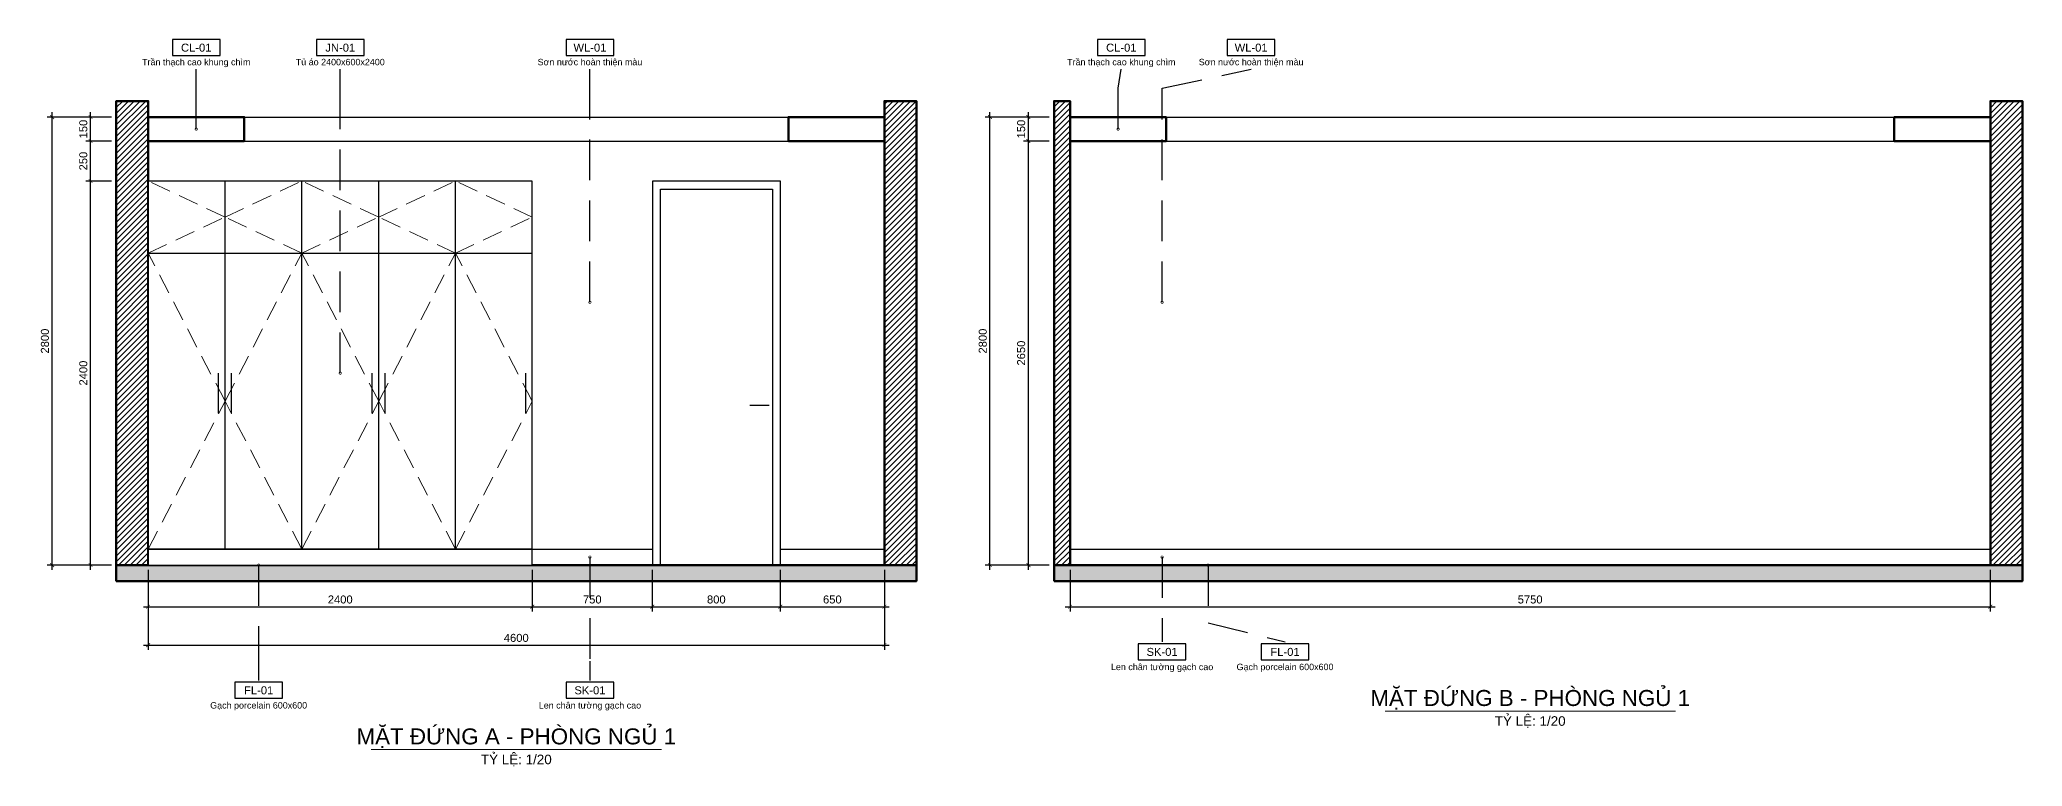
# Model space of a CAD drawing. Header units: millimetres. Extents: x -2900 to 278461, y -22074 to 20200.
# Drawn here: x 212393 to 224781, y -3825 to 716 of the extents above; entities that cross this region are included whole.
import ezdxf
from ezdxf import colors
from ezdxf.entities.mleader import LeaderData, LeaderLine
from ezdxf.enums import TextEntityAlignment as Align
from ezdxf.math import Vec2, Vec3

# ---------------------------------------------------------------- set-up
doc = ezdxf.new("R2010")
doc.units = ezdxf.units.MM
doc.header["$LTSCALE"] = 20
doc.linetypes.add('DASHED', pattern=[19.05, 12.7, -6.35])
doc.linetypes.add('HIDDEN', pattern=[9.525, 6.35, -3.175])
for name, color, linetype, lineweight in [('A-ANNO-DIMS', 1, 'Continuous', 18), ('A-ANNO-NOTE', 7, 'Continuous', 18), ('A-ANNO-TEXT', 7, 'Continuous', 18), ('A-ELEV', 7, 'Continuous', 25), ('A-ELEV-OTLN', 7, 'Continuous', 50), ('A-FLOR-CASE', 30, 'Continuous', 25), ('A-HIDD', 8, 'HIDDEN', 18), ('A-SECT', 7, 'Continuous', 50), ('A-SECT-PATT', 8, 'Continuous', 9)]:
    doc.layers.add(name, color=color, linetype=linetype, lineweight=lineweight)
doc.styles.add('MCP-ARIAL', font='arial.ttf')
doc.styles.get("Standard").update_dxf_attribs({"font": 'arial.ttf'})
doc.dimstyles.new('MCP-1-20', dxfattribs={"dimscale": 20, "dimtxt": 2.5, "dimasz": 1.2, "dimexe": 1.5, "dimexo": 1.5, "dimgap": 1, "dimtad": 1, "dimdec": 0, "dimdsep": 46, "dimtxsty": 'MCP-ARIAL', "dimblk": 'ARCHTICK', "dimblk1": 'ARCHTICK', "dimblk2": 'ARCHTICK', "dimcen": 0.09, "dimdle": 1.5, "dimclrd": 256, "dimclre": 256, "dimclrt": 256, "dimadec": 0, "dimazin": 0, "dimtfac": 1, "dimtdec": 4, "dimtix": 1, "dimtmove": 2, "dimatfit": 3, "dimfxl": 1, "dimtolj": 1, "dimtzin": 0, "dimarcsym": 0})

# ---------------------------------------------------------------- blocks, each defined once
blk = doc.blocks.new('NT_MD_JN-01_wardrobe_2400x600x2400_mu870')
blk.add_wipeout([(0, 0), (2400, 0), (2400, 100), (0, 100)])
blk.add_wipeout([(0, 100), (2400, 100), (2400, 2400), (0, 2400)])
for p, q in [((480, 1950), (480, 2400)), ((960, 1950), (960, 2400)), ((1440, 1950), (1440, 2400)), ((1920, 1950), (1920, 2400)), ((0, 1950), (2400, 1950)), ((480, 100), (480, 1950)), ((960, 100), (960, 1950)), ((1440, 100), (1440, 1950)), ((1920, 100), (1920, 1950)), ((440, 950), (440, 1200)), ((520, 950), (520, 1200)), ((1400, 950), (1400, 1200)), ((1480, 950), (1480, 1200)), ((2360, 950), (2360, 1200))]:
    blk.add_line(p, q)
for points in [[(0, 100), (2400, 100), (2400, 2400), (0, 2400)], [(0, 0), (2400, 0), (2400, 100), (0, 100)]]:
    blk.add_lwpolyline(points, close=True)
at = {"layer": 'A-HIDD'}
for points in [[(0, 1950), (480, 2175), (0, 2400)], [(960, 1950), (480, 2175), (960, 2400)], [(960, 1950), (1440, 2175), (960, 2400)], [(1920, 1950), (1440, 2175), (1920, 2400)], [(1920, 1950), (2400, 2175), (1920, 2400)], [(0, 100), (480, 1025), (0, 1950)], [(960, 100), (480, 1025), (960, 1950)], [(960, 100), (1440, 1025), (960, 1950)], [(1920, 100), (1440, 1025), (1920, 1950)], [(1920, 100), (2400, 1025), (1920, 1950)]]:
    blk.add_lwpolyline(points, dxfattribs=at)
blk = doc.blocks.new('_ArchTick')
at = {"color": 0, "linetype": 'ByBlock', "const_width": 0.15}
blk.add_lwpolyline([(-0.5, -0.5), (0.5, 0.5)], dxfattribs=at)
blk = doc.blocks.new('*D251')
at = {"layer": 'A-ANNO-DIMS', "lineweight": -2, "transparency": 16777216}
for p, q in [((213071, -2598), (213071, -2858)), ((215471, -2598), (215471, -2858)), ((213041, -2828), (215501, -2828))]:
    blk.add_line(p, q, dxfattribs=at)
at = {"layer": 'Defpoints', "color": 0, "transparency": 16777216}
for p in [(213071, -2568), (215471, -2568), (215471, -2828)]:
    blk.add_point(p, dxfattribs=at)
at = {"layer": 'A-ANNO-DIMS', "lineweight": -2, "transparency": 16777216, "xscale": 24, "yscale": 24, "zscale": 24, "rotation": 180}
blk.add_blockref('_ArchTick', (213071, -2828), dxfattribs=at)
at = {"layer": 'A-ANNO-DIMS', "lineweight": -2, "transparency": 16777216, "xscale": 24, "yscale": 24, "zscale": 24}
blk.add_blockref('_ArchTick', (215471, -2828), dxfattribs=at)
at = {"layer": 'A-ANNO-DIMS', "transparency": 16777216, "insert": (214271, -2783), "char_height": 50, "attachment_point": 5, "style": 'MCP-ARIAL'}
blk.add_mtext('\\A1;2400', dxfattribs=at)
blk = doc.blocks.new('*D252')
at = {"layer": 'A-ANNO-DIMS', "lineweight": -2, "transparency": 16777216}
for p, q in [((215471, -2598), (215471, -2858)), ((216221, -2598), (216221, -2858)), ((215441, -2828), (216251, -2828))]:
    blk.add_line(p, q, dxfattribs=at)
at = {"layer": 'Defpoints', "color": 0, "transparency": 16777216}
for p in [(215471, -2568), (216221, -2568), (216221, -2828)]:
    blk.add_point(p, dxfattribs=at)
at = {"layer": 'A-ANNO-DIMS', "lineweight": -2, "transparency": 16777216, "xscale": 24, "yscale": 24, "zscale": 24, "rotation": 180}
blk.add_blockref('_ArchTick', (215471, -2828), dxfattribs=at)
at = {"layer": 'A-ANNO-DIMS', "lineweight": -2, "transparency": 16777216, "xscale": 24, "yscale": 24, "zscale": 24}
blk.add_blockref('_ArchTick', (216221, -2828), dxfattribs=at)
at = {"layer": 'A-ANNO-DIMS', "transparency": 16777216, "insert": (215846, -2783), "char_height": 50, "attachment_point": 5, "style": 'MCP-ARIAL'}
blk.add_mtext('\\A1;750', dxfattribs=at)
blk = doc.blocks.new('*D253')
at = {"layer": 'A-ANNO-DIMS', "lineweight": -2, "transparency": 16777216}
for p, q in [((216221, -2598), (216221, -2858)), ((217021, -2598), (217021, -2858)), ((216191, -2828), (217051, -2828))]:
    blk.add_line(p, q, dxfattribs=at)
at = {"layer": 'Defpoints', "color": 0, "transparency": 16777216}
for p in [(216221, -2568), (217021, -2568), (217021, -2828)]:
    blk.add_point(p, dxfattribs=at)
at = {"layer": 'A-ANNO-DIMS', "lineweight": -2, "transparency": 16777216, "xscale": 24, "yscale": 24, "zscale": 24, "rotation": 180}
blk.add_blockref('_ArchTick', (216221, -2828), dxfattribs=at)
at = {"layer": 'A-ANNO-DIMS', "lineweight": -2, "transparency": 16777216, "xscale": 24, "yscale": 24, "zscale": 24}
blk.add_blockref('_ArchTick', (217021, -2828), dxfattribs=at)
at = {"layer": 'A-ANNO-DIMS', "transparency": 16777216, "insert": (216621, -2783), "char_height": 50, "attachment_point": 5, "style": 'MCP-ARIAL'}
blk.add_mtext('\\A1;800', dxfattribs=at)
blk = doc.blocks.new('*D254')
at = {"layer": 'A-ANNO-DIMS', "lineweight": -2, "transparency": 16777216}
for p, q in [((217021, -2598), (217021, -2858)), ((217671, -2598), (217671, -2858)), ((216991, -2828), (217701, -2828))]:
    blk.add_line(p, q, dxfattribs=at)
at = {"layer": 'Defpoints', "color": 0, "transparency": 16777216}
for p in [(217021, -2568), (217671, -2568), (217671, -2828)]:
    blk.add_point(p, dxfattribs=at)
at = {"layer": 'A-ANNO-DIMS', "lineweight": -2, "transparency": 16777216, "xscale": 24, "yscale": 24, "zscale": 24, "rotation": 180}
blk.add_blockref('_ArchTick', (217021, -2828), dxfattribs=at)
at = {"layer": 'A-ANNO-DIMS', "lineweight": -2, "transparency": 16777216, "xscale": 24, "yscale": 24, "zscale": 24}
blk.add_blockref('_ArchTick', (217671, -2828), dxfattribs=at)
at = {"layer": 'A-ANNO-DIMS', "transparency": 16777216, "insert": (217346, -2783), "char_height": 50, "attachment_point": 5, "style": 'MCP-ARIAL'}
blk.add_mtext('\\A1;650', dxfattribs=at)
blk = doc.blocks.new('*D255')
at = {"layer": 'A-ANNO-DIMS', "lineweight": -2, "transparency": 16777216}
for p, q in [((213071, -2598), (213071, -3098)), ((217671, -2598), (217671, -3098)), ((213041, -3068), (217701, -3068))]:
    blk.add_line(p, q, dxfattribs=at)
at = {"layer": 'Defpoints', "color": 0, "transparency": 16777216}
for p in [(213071, -2568), (217671, -2568), (217671, -3068)]:
    blk.add_point(p, dxfattribs=at)
at = {"layer": 'A-ANNO-DIMS', "lineweight": -2, "transparency": 16777216, "xscale": 24, "yscale": 24, "zscale": 24, "rotation": 180}
blk.add_blockref('_ArchTick', (213071, -3068), dxfattribs=at)
at = {"layer": 'A-ANNO-DIMS', "lineweight": -2, "transparency": 16777216, "xscale": 24, "yscale": 24, "zscale": 24}
blk.add_blockref('_ArchTick', (217671, -3068), dxfattribs=at)
at = {"layer": 'A-ANNO-DIMS', "transparency": 16777216, "insert": (215371, -3023), "char_height": 50, "attachment_point": 5, "style": 'MCP-ARIAL'}
blk.add_mtext('\\A1;4600', dxfattribs=at)
blk = doc.blocks.new('*D256')
at = {"layer": 'A-ANNO-DIMS', "lineweight": -2, "transparency": 16777216}
for p, q in [((212841, -168), (212681, -168)), ((212711, -2598), (212711, -138)), ((212841, -2568), (212681, -2568))]:
    blk.add_line(p, q, dxfattribs=at)
at = {"layer": 'Defpoints', "color": 0, "transparency": 16777216}
for p in [(212711, -168), (212871, -168), (212871, -2568)]:
    blk.add_point(p, dxfattribs=at)
at = {"layer": 'A-ANNO-DIMS', "lineweight": -2, "transparency": 16777216, "xscale": 24, "yscale": 24, "zscale": 24}
for p, rotation in [((212711, -168), 90), ((212711, -2568), 270)]:
    blk.add_blockref('_ArchTick', p, dxfattribs=dict(at, rotation=rotation))
at = {"layer": 'A-ANNO-DIMS', "transparency": 16777216, "insert": (212666, -1368), "char_height": 50, "attachment_point": 5, "rotation": 90, "style": 'MCP-ARIAL'}
blk.add_mtext('\\A1;2400', dxfattribs=at)
blk = doc.blocks.new('*D257')
at = {"layer": 'A-ANNO-DIMS', "lineweight": -2, "transparency": 16777216}
for p, q in [((212841, 82), (212681, 82)), ((212711, -198), (212711, 112)), ((212841, -168), (212681, -168))]:
    blk.add_line(p, q, dxfattribs=at)
at = {"layer": 'Defpoints', "color": 0, "transparency": 16777216}
for p in [(212711, 82), (212871, 82), (212871, -168)]:
    blk.add_point(p, dxfattribs=at)
at = {"layer": 'A-ANNO-DIMS', "lineweight": -2, "transparency": 16777216, "xscale": 24, "yscale": 24, "zscale": 24}
for p, rotation in [((212711, 82), 90), ((212711, -168), 270)]:
    blk.add_blockref('_ArchTick', p, dxfattribs=dict(at, rotation=rotation))
at = {"layer": 'A-ANNO-DIMS', "transparency": 16777216, "insert": (212666, -43), "char_height": 50, "attachment_point": 5, "rotation": 90, "style": 'MCP-ARIAL'}
blk.add_mtext('\\A1;250', dxfattribs=at)
blk = doc.blocks.new('*D258')
at = {"layer": 'A-ANNO-DIMS', "lineweight": -2, "transparency": 16777216}
for p, q in [((212711, 52), (212711, 262)), ((212841, 232), (212681, 232)), ((212841, 82), (212681, 82))]:
    blk.add_line(p, q, dxfattribs=at)
at = {"layer": 'Defpoints', "color": 0, "transparency": 16777216}
for p in [(212711, 232), (212871, 232), (212871, 82)]:
    blk.add_point(p, dxfattribs=at)
at = {"layer": 'A-ANNO-DIMS', "lineweight": -2, "transparency": 16777216, "xscale": 24, "yscale": 24, "zscale": 24}
for p, rotation in [((212711, 232), 90), ((212711, 82), 270)]:
    blk.add_blockref('_ArchTick', p, dxfattribs=dict(at, rotation=rotation))
at = {"layer": 'A-ANNO-DIMS', "transparency": 16777216, "insert": (212666, 157), "char_height": 50, "attachment_point": 5, "rotation": 90, "style": 'MCP-ARIAL'}
blk.add_mtext('\\A1;150', dxfattribs=at)
blk = doc.blocks.new('*D259')
at = {"layer": 'A-ANNO-DIMS', "lineweight": -2, "transparency": 16777216}
for p, q in [((212471, -2598), (212471, 262)), ((212841, 232), (212441, 232)), ((212841, -2568), (212441, -2568))]:
    blk.add_line(p, q, dxfattribs=at)
at = {"layer": 'Defpoints', "color": 0, "transparency": 16777216}
for p in [(212471, 232), (212871, 232), (212871, -2568)]:
    blk.add_point(p, dxfattribs=at)
at = {"layer": 'A-ANNO-DIMS', "lineweight": -2, "transparency": 16777216, "xscale": 24, "yscale": 24, "zscale": 24}
for p, rotation in [((212471, 232), 90), ((212471, -2568), 270)]:
    blk.add_blockref('_ArchTick', p, dxfattribs=dict(at, rotation=rotation))
at = {"layer": 'A-ANNO-DIMS', "transparency": 16777216, "insert": (212426, -1168), "char_height": 50, "attachment_point": 5, "rotation": 90, "style": 'MCP-ARIAL'}
blk.add_mtext('\\A1;2800', dxfattribs=at)
blk = doc.blocks.new('MCP_GHI_CHU_5')
at = {"transparency": 16777216}
blk.add_lwpolyline([(-7.4375, 4.2), (7.4375, 4.2), (7.4375, 9.2), (-7.4375, 9.2)], close=True, dxfattribs=at)
at = {"transparency": 16777216, "style": 'MCP-ARIAL'}
blk.add_attdef('MA', text='', height=2.5, dxfattribs=at).set_placement((0, 6.7), align=Align.MIDDLE_CENTER)
blk.add_attdef('MO_TA', text='', height=2, dxfattribs=at).set_placement((0, 1.2), align=Align.CENTER)
blk = doc.blocks.new('_DotSmall')
at = {"color": 0, "linetype": 'ByBlock', "const_width": 0.5}
blk.add_lwpolyline([(-0.0625, 0, 1), (0.0625, 0, 1)], format="xyb", close=True, dxfattribs=at)
blk = doc.blocks.new('MCP_GHI_CHU_DUOI_5')
at = {"transparency": 16777216}
blk.add_lwpolyline([(-7.4375, -5.6), (7.4375, -5.6), (7.4375, -0.6), (-7.4375, -0.6)], close=True, dxfattribs=at)
at = {"transparency": 16777216, "style": 'MCP-ARIAL'}
blk.add_attdef('MA', text='', height=2.5, dxfattribs=at).set_placement((0, -3.1), align=Align.MIDDLE_CENTER)
blk.add_attdef('MO_TA', text='', height=2, dxfattribs=at).set_placement((0, -8.8), align=Align.CENTER)
blk = doc.blocks.new('*D260')
at = {"layer": 'A-ANNO-DIMS', "lineweight": -2, "transparency": 16777216}
for p, q in [((218831, -2598), (218831, -2858)), ((224581, -2598), (224581, -2858)), ((218801, -2828), (224611, -2828))]:
    blk.add_line(p, q, dxfattribs=at)
at = {"layer": 'Defpoints', "color": 0, "transparency": 16777216}
for p in [(218831, -2568), (224581, -2568), (224581, -2828)]:
    blk.add_point(p, dxfattribs=at)
at = {"layer": 'A-ANNO-DIMS', "lineweight": -2, "transparency": 16777216, "xscale": 24, "yscale": 24, "zscale": 24, "rotation": 180}
blk.add_blockref('_ArchTick', (218831, -2828), dxfattribs=at)
at = {"layer": 'A-ANNO-DIMS', "lineweight": -2, "transparency": 16777216, "xscale": 24, "yscale": 24, "zscale": 24}
blk.add_blockref('_ArchTick', (224581, -2828), dxfattribs=at)
at = {"layer": 'A-ANNO-DIMS', "transparency": 16777216, "insert": (221706, -2783), "char_height": 50, "attachment_point": 5, "style": 'MCP-ARIAL'}
blk.add_mtext('\\A1;5750', dxfattribs=at)
blk = doc.blocks.new('*D261')
at = {"layer": 'A-ANNO-DIMS', "lineweight": -2, "transparency": 16777216}
for p, q in [((218701, 82), (218541, 82)), ((218571, -2598), (218571, 112)), ((218701, -2568), (218541, -2568))]:
    blk.add_line(p, q, dxfattribs=at)
at = {"layer": 'Defpoints', "color": 0, "transparency": 16777216}
for p in [(218571, 82), (218731, 82), (218731, -2568)]:
    blk.add_point(p, dxfattribs=at)
at = {"layer": 'A-ANNO-DIMS', "lineweight": -2, "transparency": 16777216, "xscale": 24, "yscale": 24, "zscale": 24}
for p, rotation in [((218571, 82), 90), ((218571, -2568), 270)]:
    blk.add_blockref('_ArchTick', p, dxfattribs=dict(at, rotation=rotation))
at = {"layer": 'A-ANNO-DIMS', "transparency": 16777216, "insert": (218526, -1243), "char_height": 50, "attachment_point": 5, "rotation": 90, "style": 'MCP-ARIAL'}
blk.add_mtext('\\A1;2650', dxfattribs=at)
blk = doc.blocks.new('*D262')
at = {"layer": 'A-ANNO-DIMS', "lineweight": -2, "transparency": 16777216}
for p, q in [((218571, 52), (218571, 262)), ((218701, 232), (218541, 232)), ((218701, 82), (218541, 82))]:
    blk.add_line(p, q, dxfattribs=at)
at = {"layer": 'Defpoints', "color": 0, "transparency": 16777216}
for p in [(218571, 232), (218731, 232), (218731, 82)]:
    blk.add_point(p, dxfattribs=at)
at = {"layer": 'A-ANNO-DIMS', "lineweight": -2, "transparency": 16777216, "xscale": 24, "yscale": 24, "zscale": 24}
for p, rotation in [((218571, 232), 90), ((218571, 82), 270)]:
    blk.add_blockref('_ArchTick', p, dxfattribs=dict(at, rotation=rotation))
at = {"layer": 'A-ANNO-DIMS', "transparency": 16777216, "insert": (218526, 157), "char_height": 50, "attachment_point": 5, "rotation": 90, "style": 'MCP-ARIAL'}
blk.add_mtext('\\A1;150', dxfattribs=at)
blk = doc.blocks.new('*D263')
at = {"layer": 'A-ANNO-DIMS', "lineweight": -2, "transparency": 16777216}
for p, q in [((218331, -2598), (218331, 262)), ((218701, 232), (218301, 232)), ((218701, -2568), (218301, -2568))]:
    blk.add_line(p, q, dxfattribs=at)
at = {"layer": 'Defpoints', "color": 0, "transparency": 16777216}
for p in [(218331, 232), (218731, 232), (218731, -2568)]:
    blk.add_point(p, dxfattribs=at)
at = {"layer": 'A-ANNO-DIMS', "lineweight": -2, "transparency": 16777216, "xscale": 24, "yscale": 24, "zscale": 24}
for p, rotation in [((218331, 232), 90), ((218331, -2568), 270)]:
    blk.add_blockref('_ArchTick', p, dxfattribs=dict(at, rotation=rotation))
at = {"layer": 'A-ANNO-DIMS', "transparency": 16777216, "insert": (218286, -1168), "char_height": 50, "attachment_point": 5, "rotation": 90, "style": 'MCP-ARIAL'}
blk.add_mtext('\\A1;2800', dxfattribs=at)

msp = doc.modelspace()

# ---------------------------------------------------------------- hatches: boundary and pattern name
at = {"layer": 'A-SECT-PATT'}
h = msp.add_hatch(dxfattribs=at)
h.set_pattern_fill('ANSI31', color=256, scale=8, style=0)
h.paths.add_polyline_path([(212871.41, -2568.25), (213071.41, -2568.25), (213071.41, 331.75), (212871.41, 331.75)], flags=16)
h = msp.add_hatch(dxfattribs=at)
h.set_pattern_fill('ANSI31', color=256, scale=8, style=0)
h.paths.add_polyline_path([(217671.41, -2568.25), (217871.41, -2568.25), (217871.41, 331.75), (217671.41, 331.75)], flags=16)
h = msp.add_hatch(dxfattribs=at)
h.set_pattern_fill('ANSI31', color=256, scale=8, style=0)
h.paths.add_polyline_path([(218731.41, -2568.25), (218831.41, -2568.25), (218831.41, 331.75), (218731.41, 331.75)], flags=16)
h = msp.add_hatch(dxfattribs=at)
h.set_pattern_fill('ANSI31', color=256, scale=8, style=0)
h.paths.add_polyline_path([(224581.41, -2568.25), (224781.41, -2568.25), (224781.41, 331.75), (224581.41, 331.75)], flags=16)
h = msp.add_hatch(dxfattribs=at)
h.set_pattern_fill('AR-CONC', color=256, scale=0.8, style=0)
h.paths.add_polyline_path([(212871.41, -2668.25), (217871.41, -2668.25), (217871.41, -2568.25), (212871.41, -2568.25)], flags=16)
h = msp.add_hatch(dxfattribs=at)
h.set_pattern_fill('AR-CONC', color=256, scale=0.8, style=0)
h.paths.add_polyline_path([(218731.41, -2668.25), (224781.41, -2668.25), (224781.41, -2568.25), (218731.41, -2568.25)], flags=16)

# ---------------------------------------------------------------- linework, layer by layer
at = {"layer": 'A-ANNO-TEXT'}
for p, q in [((220799.41, -3480.25), (222613.41, -3480.25)), ((214464.41, -3720.25), (216278.41, -3720.25))]:
    msp.add_line(p, q, dxfattribs=at)
at = {"layer": 'A-ELEV'}
for p, q in [((213071.41, 231.75), (217671.41, 231.75)), ((213671.41, 81.75), (213671.41, 231.75)), ((217071.41, 81.75), (217071.41, 231.75)), ((218831.41, 231.75), (224581.41, 231.75)), ((219431.41, 81.75), (219431.41, 231.75)), ((223981.41, 81.75), (223981.41, 231.75)), ((213071.41, 81.75), (217671.41, 81.75)), ((218831.41, 81.75), (224581.41, 81.75)), ((217021.41, -168.25), (216221.41, -168.25)), ((216221.41, -168.25), (216221.41, -2568.25)), ((216271.41, -2568.25), (216271.41, -218.25)), ((216271.41, -218.25), (216971.41, -218.25)), ((216971.41, -218.25), (216971.41, -2568.25)), ((217021.41, -2568.25), (217021.41, -168.25)), ((216831.41, -1568.25), (216951.41, -1568.25)), ((215471.41, -2468.25), (216221.41, -2468.25)), ((217021.41, -2468.25), (217671.41, -2468.25)), ((218831.41, -2468.25), (224581.41, -2468.25)), ((216221.41, -2568.25), (217021.41, -2568.25))]:
    msp.add_line(p, q, dxfattribs=at)
at = {"layer": 'A-ELEV-OTLN'}
for p, q in [((213071.41, -2568.25), (217671.41, -2568.25)), ((218831.41, -2568.25), (224581.41, -2568.25))]:
    msp.add_line(p, q, dxfattribs=at)
at = {"layer": 'A-SECT'}
for points in [[(212871.41, -2568.25), (213071.41, -2568.25), (213071.41, 331.75), (212871.41, 331.75)], [(217671.41, -2568.25), (217871.41, -2568.25), (217871.41, 331.75), (217671.41, 331.75)], [(218731.41, -2568.25), (218831.41, -2568.25), (218831.41, 331.75), (218731.41, 331.75)], [(224581.41, -2568.25), (224781.41, -2568.25), (224781.41, 331.75), (224581.41, 331.75)], [(213071.41, 81.75), (213671.41, 81.75), (213671.41, 231.75), (213071.41, 231.75)], [(217071.41, 81.75), (217671.41, 81.75), (217671.41, 231.75), (217071.41, 231.75)], [(218831.41, 81.75), (219431.41, 81.75), (219431.41, 231.75), (218831.41, 231.75)], [(223981.41, 81.75), (224581.41, 81.75), (224581.41, 231.75), (223981.41, 231.75)], [(212871.41, -2668.25), (217871.41, -2668.25), (217871.41, -2568.25), (212871.41, -2568.25)], [(218731.41, -2668.25), (224781.41, -2668.25), (224781.41, -2568.25), (218731.41, -2568.25)]]:
    msp.add_lwpolyline(points, close=True, dxfattribs=at)

# ---------------------------------------------------------------- texts
at = {"layer": 'A-ANNO-TEXT', "style": 'MCP-ARIAL'}
for s, height, p in [('MẶT ĐỨNG B - PHÒNG NGỦ 1', 100, (221706.41, -3448.25)), ('MẶT ĐỨNG A - PHÒNG NGỦ 1', 100, (215371.41, -3688.25)), ('TỶ LỆ: 1/20', 60, (221706.41, -3572.25)), ('TỶ LỆ: 1/20', 60, (215371.41, -3812.25))]:
    msp.add_text(s, height=height, dxfattribs=at).set_placement(p, align=Align.CENTER)

# ---------------------------------------------------------------- dimensions: what is measured, and where the dimension line sits
at = {"layer": 'A-ANNO-DIMS'}
for base, p1, p2, picture, middle in [((212471.41, 231.75), (212871.41, -2568.25), (212871.41, 231.75), '*D259', (212425.881351, -1168.25)), ((212711.41, 231.75), (212871.41, 81.75), (212871.41, 231.75), '*D258', (212665.881351, 156.75)), ((218331.41, 231.75), (218731.41, -2568.25), (218731.41, 231.75), '*D263', (218285.881351, -1168.25)), ((218571.41, 231.75), (218731.41, 81.75), (218731.41, 231.75), '*D262', (218525.881351, 156.75)), ((212711.41, 81.75), (212871.41, -168.25), (212871.41, 81.75), '*D257', (212665.881351, -43.25)), ((218571.41, 81.75), (218731.41, -2568.25), (218731.41, 81.75), '*D261', (218525.881351, -1243.25)), ((212711.41, -168.25), (212871.41, -2568.25), (212871.41, -168.25), '*D256', (212665.881351, -1368.25))]:
    dim = msp.add_linear_dim(base=base, p1=p1, p2=p2, angle=90, dimstyle='MCP-1-20', dxfattribs=at)
    dim.commit()
    dim.dimension.update_dxf_attribs({"geometry": picture, "text_midpoint": middle})
for base, p1, p2, picture, middle in [((217021.41, -2828.25), (216221.41, -2568.25), (217021.41, -2568.25), '*D253', (216621.41, -2782.721351)), ((217671.41, -2828.25), (217021.41, -2568.25), (217671.41, -2568.25), '*D254', (217346.41, -2782.721351)), ((224581.41, -2828.25), (218831.41, -2568.25), (224581.41, -2568.25), '*D260', (221706.41, -2782.721351))]:
    dim = msp.add_linear_dim(base=base, p1=p1, p2=p2, dimstyle='MCP-1-20', dxfattribs=at)
    dim.commit()
    dim.dimension.update_dxf_attribs({"geometry": picture, "text_midpoint": middle})

# ---------------------------------------------------------------- leaders
at = {"layer": 'A-ANNO-NOTE', "ltscale": 0.4}
ml = msp.add_multileader_block('Standard', dxfattribs=at)
ml.set_content('MCP_GHI_CHU_5', color=256, scale=20)
ml.set_attribute('MA', 'CL-01', width=0)
ml.set_attribute('MO_TA', 'Trần thạch cao khung chìm', width=0)
ml.set_leader_properties(color=256, linetype='DASHED')
ml.set_arrow_properties(name='DOTSMALL')
ml.build(insert=Vec2(0, 0))
ml.multileader.update_dxf_attribs({"has_dogleg": 0, "text_left_attachment_type": 2, "text_right_attachment_type": 2, "dogleg_length": 3, "arrow_head_size": 30, "scale": 20, "block_connection_type": 1})
ctx = ml.context
ctx.base_point, ctx.scale, ctx.char_height, ctx.arrow_head_size, ctx.landing_gap_size = Vec3(213371.41, 531.75), 20, 50, 30, 20
ctx.left_attachment, ctx.right_attachment, ctx.attachment_type = 2, 2, 1
notes = []
notes.append((ctx, [(0, (1, 1, 0), (213311.41, 531.75), (1, 0), 60, [(0, [(213371.41, 156.75), (213371.41, 411.75)], 0, [])])]))
ctx.block.insert = Vec3(213371.41, 531.75)
ml = msp.add_multileader_block('Standard', dxfattribs=at)
ml.set_content('MCP_GHI_CHU_5', color=256, scale=20)
ml.set_attribute('MA', 'CL-01', width=0)
ml.set_attribute('MO_TA', 'Trần thạch cao khung chìm', width=0)
ml.set_leader_properties(color=256, linetype='DASHED')
ml.set_arrow_properties(name='DOTSMALL')
ml.build(insert=Vec2(0, 0))
ml.multileader.update_dxf_attribs({"has_dogleg": 0, "text_left_attachment_type": 2, "text_right_attachment_type": 2, "dogleg_length": 3, "arrow_head_size": 30, "scale": 20, "block_connection_type": 1})
ctx = ml.context
ctx.base_point, ctx.scale, ctx.char_height, ctx.arrow_head_size, ctx.landing_gap_size = Vec3(219151.41, 531.75), 20, 50, 30, 20
ctx.left_attachment, ctx.right_attachment, ctx.attachment_type = 2, 2, 1
notes.append((ctx, [(0, (1, 1, 0), (219091.41, 531.75), (1, 0), 60, [(0, [(219131.41, 156.75), (219131.41, 411.75)], 0, [])])]))
ctx.block.insert = Vec3(219151.41, 531.75)
ml = msp.add_multileader_block('Standard', dxfattribs=at)
ml.set_content('MCP_GHI_CHU_5', color=256, scale=20)
ml.set_attribute('MA', 'WL-01', width=0)
ml.set_attribute('MO_TA', 'Sơn nước hoàn thiện màu', width=0)
ml.set_leader_properties(color=256, linetype='DASHED')
ml.set_arrow_properties(name='DOTSMALL')
ml.build(insert=Vec2(0, 0))
ml.multileader.update_dxf_attribs({"has_dogleg": 0, "text_left_attachment_type": 2, "text_right_attachment_type": 2, "dogleg_length": 3, "arrow_head_size": 30, "scale": 20, "block_connection_type": 1})
ctx = ml.context
ctx.base_point, ctx.scale, ctx.char_height, ctx.arrow_head_size, ctx.landing_gap_size = Vec3(219962.61, 531.75), 20, 50, 30, 20
ctx.left_attachment, ctx.right_attachment, ctx.attachment_type = 2, 2, 1
notes.append((ctx, [(0, (1, 1, 0), (219902.61, 531.75), (1, 0), 60, [(0, [(219406.41, -925.25), (219406.41, 411.75)], 0, [])])]))
ctx.block.insert = Vec3(219962.61, 531.75)
ml = msp.add_multileader_block('Standard', dxfattribs=at)
ml.set_content('MCP_GHI_CHU_DUOI_5', color=256, scale=20)
ml.set_attribute('MA', 'SK-01', width=0)
ml.set_attribute('MO_TA', 'Len chân tường gạch cao', width=0)
ml.set_leader_properties(color=256, linetype='DASHED')
ml.set_arrow_properties(name='DOTSMALL')
ml.build(insert=Vec2(0, 0))
ml.multileader.update_dxf_attribs({"has_dogleg": 0, "text_left_attachment_type": 2, "text_right_attachment_type": 2, "dogleg_length": 3, "arrow_head_size": 30, "scale": 20, "block_connection_type": 1})
ctx = ml.context
ctx.base_point, ctx.scale, ctx.char_height, ctx.arrow_head_size, ctx.landing_gap_size = Vec3(219406.41, -3048.25), 20, 50, 30, 20
ctx.left_attachment, ctx.right_attachment, ctx.attachment_type = 2, 2, 1
notes.append((ctx, [(0, (1, 1, 0), (219346.41, -3048.25), (1, 0), 60, [(0, [(219406.41, -2518.25), (219406.41, -2928.25)], 0, [])])]))
ctx.block.insert = Vec3(219406.41, -3048.25)
ml = msp.add_multileader_block('Standard', dxfattribs=at)
ml.set_content('MCP_GHI_CHU_DUOI_5', color=256, scale=20)
ml.set_attribute('MA', 'FL-01', width=0)
ml.set_attribute('MO_TA', 'Gạch porcelain 600x600', width=0)
ml.set_leader_properties(color=256, linetype='DASHED')
ml.set_arrow_properties(name='DOTSMALL')
ml.build(insert=Vec2(0, 0))
ml.multileader.update_dxf_attribs({"has_dogleg": 0, "text_left_attachment_type": 2, "text_right_attachment_type": 2, "dogleg_length": 3, "arrow_head_size": 30, "scale": 20, "block_connection_type": 1})
ctx = ml.context
ctx.base_point, ctx.scale, ctx.char_height, ctx.arrow_head_size, ctx.landing_gap_size = Vec3(220174.41, -3048.25), 20, 50, 30, 20
ctx.left_attachment, ctx.right_attachment, ctx.attachment_type = 2, 2, 1
notes.append((ctx, [(0, (1, 1, 0), (220114.41, -3048.25), (1, 0), 60, [(0, [(219693.91, -2568.25), (219693.91, -2928.25)], 0, [])])]))
ctx.block.insert = Vec3(220174.41, -3048.25)
for ctx, leaders in notes:
    for number, flags, end, landing, length, lines in leaders:
        leader = LeaderData()
        leader.index, (leader.has_last_leader_line, leader.has_dogleg_vector, leader.attachment_direction) = number, flags
        leader.last_leader_point, leader.dogleg_vector, leader.dogleg_length = Vec3(end), Vec3(landing), length
        for number, points, colour, breaks in lines:
            line = LeaderLine()
            line.index, line.vertices, line.color, line.breaks = number, Vec3.list(points), colors.encode_raw_color(colour), breaks
            leader.lines.append(line)
        ctx.leaders.append(leader)

# ---------------------------------------------------------------- next in the draw order: block references
at = {"layer": 'A-FLOR-CASE'}
msp.add_blockref('NT_MD_JN-01_wardrobe_2400x600x2400_mu870', (213071.41, -2568.25), dxfattribs=at)

# ---------------------------------------------------------------- next in the draw order: dimensions: what is measured, and where the dimension line sits
at = {"layer": 'A-ANNO-DIMS'}
for base, p1, p2, picture, middle in [((215471.41, -2828.25), (213071.41, -2568.25), (215471.41, -2568.25), '*D251', (214271.41, -2782.721351)), ((217671.41, -3068.25), (213071.41, -2568.25), (217671.41, -2568.25), '*D255', (215371.41, -3022.721351)), ((216221.41, -2828.25), (215471.41, -2568.25), (216221.41, -2568.25), '*D252', (215846.41, -2782.721351))]:
    dim = msp.add_linear_dim(base=base, p1=p1, p2=p2, dimstyle='MCP-1-20', dxfattribs=at)
    dim.commit()
    dim.dimension.update_dxf_attribs({"geometry": picture, "text_midpoint": middle})

# ---------------------------------------------------------------- next in the draw order: leaders
at = {"layer": 'A-ANNO-NOTE', "ltscale": 0.4}
ml = msp.add_multileader_block('Standard', dxfattribs=at)
ml.set_content('MCP_GHI_CHU_5', color=256, scale=20)
ml.set_attribute('MA', 'JN-01', width=0)
ml.set_attribute('MO_TA', 'Tủ áo 2400x600x2400', width=0)
ml.set_leader_properties(color=256, linetype='DASHED')
ml.set_arrow_properties(name='DOTSMALL')
ml.build(insert=Vec2(0, 0))
ml.multileader.update_dxf_attribs({"has_dogleg": 0, "text_left_attachment_type": 2, "text_right_attachment_type": 2, "dogleg_length": 3, "arrow_head_size": 30, "scale": 20, "block_connection_type": 1})
ctx = ml.context
ctx.base_point, ctx.scale, ctx.char_height, ctx.arrow_head_size, ctx.landing_gap_size = Vec3(214271.41, 531.75), 20, 50, 30, 20
ctx.left_attachment, ctx.right_attachment, ctx.attachment_type = 2, 2, 1
notes = []
notes.append((ctx, [(0, (1, 1, 0), (214211.41, 531.75), (1, 0), 60, [(0, [(214271.41, -1368.25), (214271.41, 411.75)], 0, [])])]))
ctx.block.insert = Vec3(214271.41, 531.75)
ml = msp.add_multileader_block('Standard', dxfattribs=at)
ml.set_content('MCP_GHI_CHU_5', color=256, scale=20)
ml.set_attribute('MA', 'WL-01', width=0)
ml.set_attribute('MO_TA', 'Sơn nước hoàn thiện màu', width=0)
ml.set_leader_properties(color=256, linetype='DASHED')
ml.set_arrow_properties(name='DOTSMALL')
ml.build(insert=Vec2(0, 0))
ml.multileader.update_dxf_attribs({"has_dogleg": 0, "text_left_attachment_type": 2, "text_right_attachment_type": 2, "dogleg_length": 3, "arrow_head_size": 30, "scale": 20, "block_connection_type": 1})
ctx = ml.context
ctx.base_point, ctx.scale, ctx.char_height, ctx.arrow_head_size, ctx.landing_gap_size = Vec3(215831.41, 531.75), 20, 50, 30, 20
ctx.left_attachment, ctx.right_attachment, ctx.attachment_type = 2, 2, 1
notes.append((ctx, [(0, (1, 1, 0), (215771.41, 531.75), (1, 0), 60, [(0, [(215831.41, -925.25), (215831.41, 411.75)], 0, [])])]))
ctx.block.insert = Vec3(215831.41, 531.75)
ml = msp.add_multileader_block('Standard', dxfattribs=at)
ml.set_content('MCP_GHI_CHU_DUOI_5', color=256, scale=20)
ml.set_attribute('MA', 'FL-01', width=0)
ml.set_attribute('MO_TA', 'Gạch porcelain 600x600', width=0)
ml.set_leader_properties(color=256, linetype='DASHED')
ml.set_arrow_properties(name='DOTSMALL')
ml.build(insert=Vec2(0, 0))
ml.multileader.update_dxf_attribs({"has_dogleg": 0, "text_left_attachment_type": 2, "text_right_attachment_type": 2, "dogleg_length": 3, "arrow_head_size": 30, "scale": 20, "block_connection_type": 1})
ctx = ml.context
ctx.base_point, ctx.scale, ctx.char_height, ctx.arrow_head_size, ctx.landing_gap_size = Vec3(213761.41, -3288.25), 20, 50, 30, 20
ctx.left_attachment, ctx.right_attachment, ctx.attachment_type = 2, 2, 1
notes.append((ctx, [(0, (1, 1, 0), (213701.41, -3288.25), (1, 0), 60, [(0, [(213761.41, -2568.25), (213761.41, -3168.25)], 0, [])])]))
ctx.block.insert = Vec3(213761.41, -3288.25)
ml = msp.add_multileader_block('Standard', dxfattribs=at)
ml.set_content('MCP_GHI_CHU_DUOI_5', color=256, scale=20)
ml.set_attribute('MA', 'SK-01', width=0)
ml.set_attribute('MO_TA', 'Len chân tường gạch cao', width=0)
ml.set_leader_properties(color=256, linetype='DASHED')
ml.set_arrow_properties(name='DOTSMALL')
ml.build(insert=Vec2(0, 0))
ml.multileader.update_dxf_attribs({"has_dogleg": 0, "text_left_attachment_type": 2, "text_right_attachment_type": 2, "dogleg_length": 3, "arrow_head_size": 30, "scale": 20, "block_connection_type": 1})
ctx = ml.context
ctx.base_point, ctx.scale, ctx.char_height, ctx.arrow_head_size, ctx.landing_gap_size = Vec3(215831.41, -3288.25), 20, 50, 30, 20
ctx.left_attachment, ctx.right_attachment, ctx.attachment_type = 2, 2, 1
notes.append((ctx, [(0, (1, 1, 0), (215771.41, -3288.25), (1, 0), 60, [(0, [(215831.41, -2518.25), (215831.41, -3168.25)], 0, [])])]))
ctx.block.insert = Vec3(215831.41, -3288.25)
for ctx, leaders in notes:
    for number, flags, end, landing, length, lines in leaders:
        leader = LeaderData()
        leader.index, (leader.has_last_leader_line, leader.has_dogleg_vector, leader.attachment_direction) = number, flags
        leader.last_leader_point, leader.dogleg_vector, leader.dogleg_length = Vec3(end), Vec3(landing), length
        for number, points, colour, breaks in lines:
            line = LeaderLine()
            line.index, line.vertices, line.color, line.breaks = number, Vec3.list(points), colors.encode_raw_color(colour), breaks
            leader.lines.append(line)
        ctx.leaders.append(leader)

doc.saveas('drawing.dxf')
